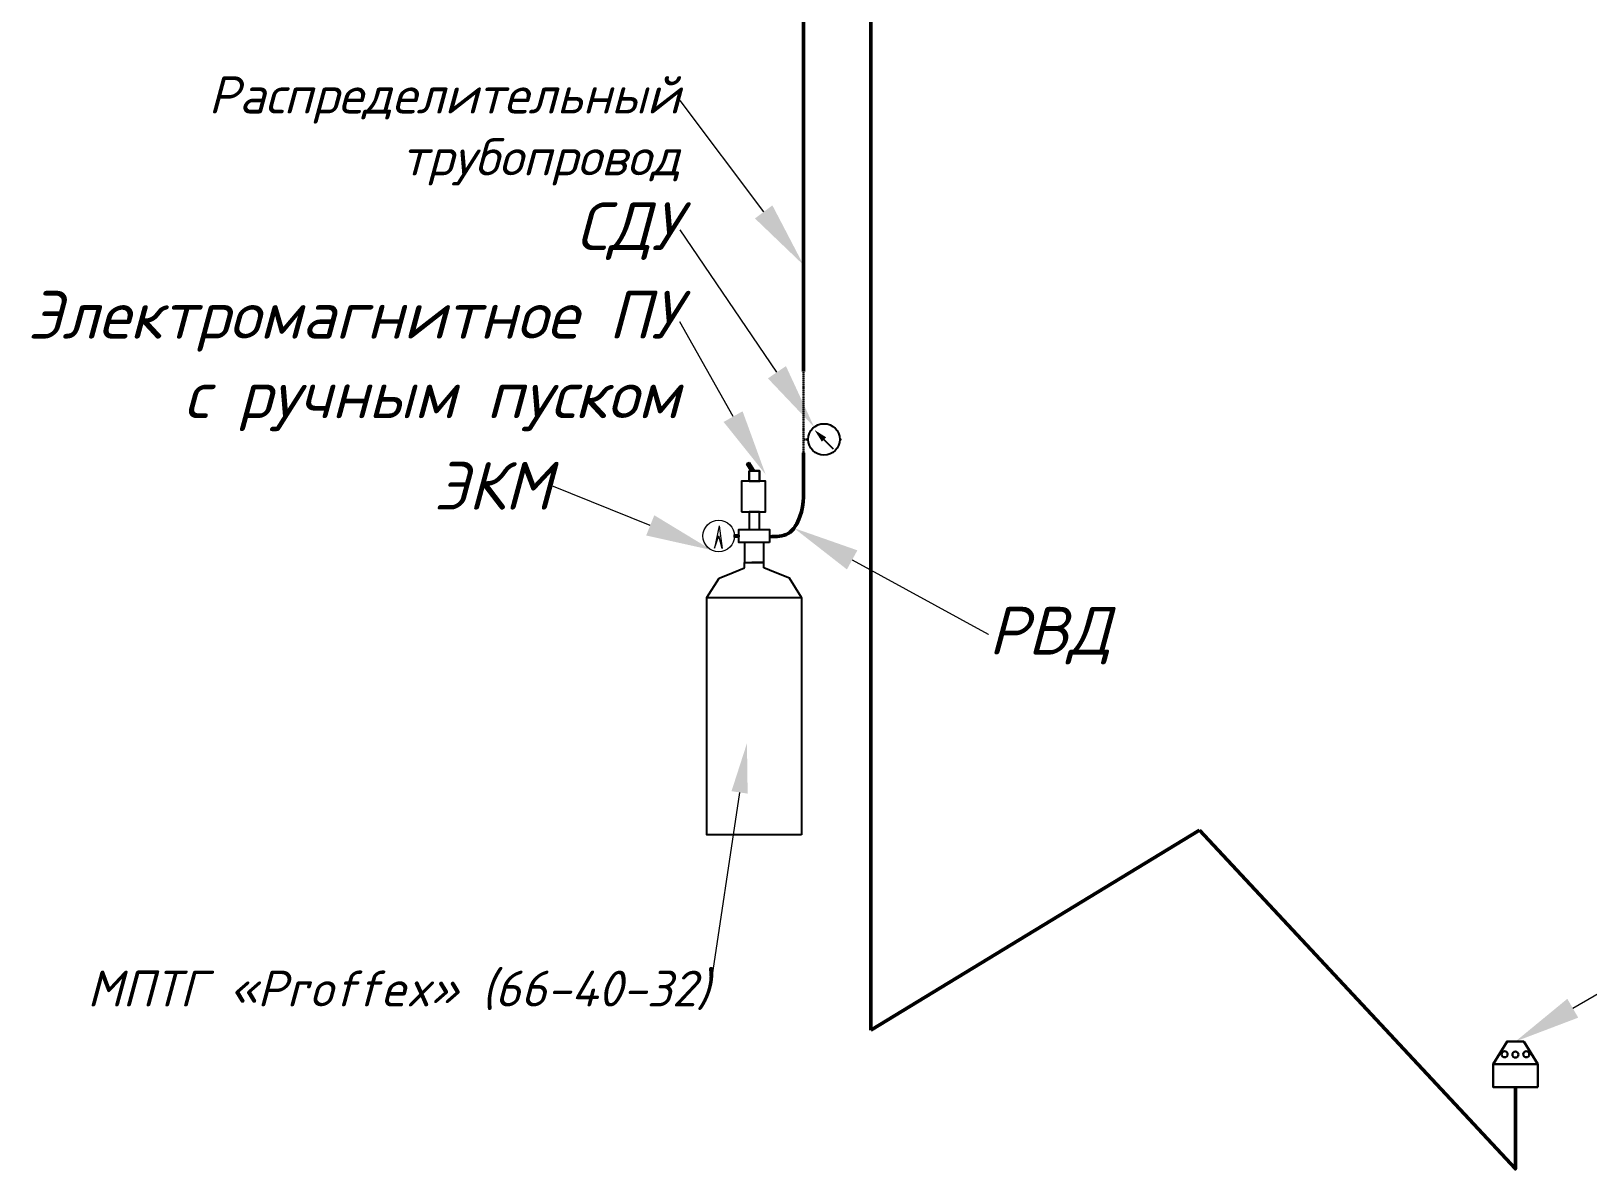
# Model space of a CAD drawing. Header units: millimetres. Extents: x 30169 to 203393, y 1026 to 13462.
# Drawn here: x 66800 to 70910, y 4079 to 7083 of the extents above; entities that cross this region are included whole.
import ezdxf
from ezdxf import colors
from ezdxf.entities.mleader import LeaderData, LeaderLine
from ezdxf.math import Vec2, Vec3

# ---------------------------------------------------------------- set-up
doc = ezdxf.new("R2010")
doc.units = ezdxf.units.MM
doc.linetypes.add('CONTINUA', pattern=[0])
doc.linetypes.add('штриховая', pattern=[0.75, 0.5, -0.25])
doc.layers.add('АГПТ', color=7, linetype='Continuous')
doc.styles.get("Standard").update_dxf_attribs({"font": 'arial.ttf'})
doc.styles.add('Архитектурный', font='isocpeui.ttf')

# ---------------------------------------------------------------- blocks, each defined once
blk = doc.blocks.new('насадок')
at = {"layer": 'АГПТ', "color": 5, "linetype": 'ByBlock', "lineweight": 30}
for points in [[(4552758.7, 918816.9), (4552927.1, 918816.9), (4552927.1, 918731.1), (4552758.7, 918731.1)], [(4552811.6, 918645.3), (4552874.2, 918645.3), (4552927.1, 918731.1), (4552758.7, 918731.1)]]:
    blk.add_lwpolyline(points, close=True, dxfattribs=at)
for centre in [(4552801.9, 918693.4), (4552842.9, 918694.7), (4552883.9, 918693.4)]:
    blk.add_circle(centre, 11.4, dxfattribs=at)

msp = doc.modelspace()

# ---------------------------------------------------------------- hatches: boundary and pattern name
h = msp.add_hatch(color=6)
h.dxf.hatch_style = 1
h.paths.add_polyline_path([(68898.9, 6010.7), (68887.6, 5999.4), (68868.3, 6029.9)])

# ---------------------------------------------------------------- linework, layer by layer
at = {"color": 1, "ltscale": 100}
for p, q in [((68683.6, 5666), (68683.6, 5680.4)), ((68683.6, 5680.4), (68715.8, 5680.4)), ((68734.5, 5680.4), (68702.4, 5680.4)), ((68734.5, 5666), (68734.5, 5680.4)), ((68584.4, 5587.7), (68616.4, 5638.4)), ((68616.4, 5638.4), (68653.8, 5653.7)), ((68653.8, 5653.7), (68683.6, 5666)), ((68764.4, 5653.7), (68734.5, 5666)), ((68801.8, 5638.4), (68764.4, 5653.7)), ((68833.8, 5587.7), (68801.8, 5638.4))]:
    msp.add_line(p, q, dxfattribs=at)
at = {"color": 244, "linetype": 'штриховая', "lineweight": 30, "true_color": 0x991b1e}
msp.add_lwpolyline([(68839.1, 5969.4), (68839.1, 6184.7)], dxfattribs=at)
at = {"color": 6}
msp.add_lwpolyline([(68918.4, 5978.9), (68892.7, 6004.5)], dxfattribs=at)
at = {"color": 1, "ltscale": 100}
for points in [[(68675.1, 5813.8), (68739.1, 5813.8), (68739.1, 5894.4), (68675.1, 5894.4)], [(68695.8, 5767.1), (68723.1, 5767.1), (68723.1, 5813.8), (68695.8, 5813.8)], [(68749.8, 5733.1), (68668.4, 5733.1), (68668.4, 5767.1), (68749.8, 5767.1)], [(68683.6, 5680.4), (68734.5, 5680.4), (68734.5, 5733.1), (68683.6, 5733.1)], [(68833.8, 4960.9), (68584.4, 4960.9), (68584.4, 5587.7), (68833.8, 5587.7)]]:
    msp.add_lwpolyline(points, close=True, dxfattribs=at)
at = {"color": 42, "lineweight": 20}
for points in [[(68616.1, 5776.5), (68604.4, 5717.6), (68615.4, 5750.1)], [(68616.1, 5776.5), (68624.5, 5717), (68615.4, 5750.1)]]:
    msp.add_lwpolyline(points, dxfattribs=at)
at = {"color": 6, "ltscale": 100}
msp.add_circle((68893.2, 6005), 41.6, dxfattribs=at)
at = {"color": 42, "lineweight": 20}
msp.add_circle((68615.4, 5750.1), 41.6, dxfattribs=at)
at = {"color": 1, "lineweight": 50}
msp.add_open_spline([(68749.8, 5748.2), (68767.5, 5748.5), (68804.6, 5749.2), (68842.4, 5817.6), (68838.6, 5891.5), (68839, 5947.7), (68839.1, 5969.4)], degree=3, knots=[0, 0, 0, 0, 49.94257, 103.994143, 207.345698, 272.489153, 272.489153, 272.489153, 272.489153], dxfattribs=at)
at = {"layer": 'АГПТ', "color": 244, "lineweight": 50, "true_color": 0x991b1e}
for points in [[(68839.1, 6184.7), (68839.1, 8905.1), (69163.4, 9102.4), (70031.2, 9630.5), (70865.7, 8736), (70865.7, 8558.8)], [(69016.6, 8857.9), (69016.6, 4445.8)], [(69016.6, 4445.8), (69884.5, 4973.9)], [(69884.5, 4973.9), (70719, 4079.4), (70719, 4295.5)]]:
    msp.add_lwpolyline(points, dxfattribs=at)
at = {"layer": 'АГПТ', "color": 1, "linetype": 'штриховая', "lineweight": 30}
msp.add_lwpolyline([(68851.6, 6005), (68839.1, 6005)], dxfattribs=at)
at = {"layer": 'АГПТ', "color": 251, "linetype": 'ByBlock', "lineweight": 5}
msp.add_lwpolyline([(68934.8, 6005), (68939.5, 6005), (68939.5, 6005), (68934.8, 6005)], close=True, dxfattribs=at)
at = {"layer": 'АГПТ', "color": 5, "linetype": 'ByBlock', "lineweight": 30}
msp.add_lwpolyline([(68708.8, 5921.9), (68695.4, 5943.6), (68689.9, 5940.3), (68701.3, 5921.9)], dxfattribs=at)
msp.add_lwpolyline([(68695.8, 5894.4), (68723.1, 5894.4), (68723.1, 5921.9), (68695.8, 5921.9)], close=True, dxfattribs=at)
at = {"layer": 'АГПТ', "color": 251, "linetype": 'ByBlock', "lineweight": 30}
msp.add_lwpolyline([(68668.4, 5752.5), (68657, 5752.5), (68657, 5747.6), (68668.4, 5747.6)], close=True, dxfattribs=at)

# ---------------------------------------------------------------- block references
at = {"layer": 'АГПТ', "color": 251, "linetype": 'ByBlock', "lineweight": 5, "xscale": 0.7, "yscale": 0.7, "zscale": 0.7, "rotation": 180}
msp.add_blockref('насадок', (3257709, 647467.3), dxfattribs=at)

# ---------------------------------------------------------------- leaders
at = {"layer": 'АГПТ', "color": 0, "linetype": 'Continuous', "lineweight": 15}
ml = msp.add_multileader_mtext('Standard', dxfattribs=at)
ml.set_content('{\\fISOCPEUR|b0|i1|c204|p34;Распределительный \\Pтрубопровод}')
ml.set_leader_properties(color=256, linetype='CONTINUA', lineweight=15)
ml.build(insert=Vec2(0, 0))
ml.multileader.update_dxf_attribs({"dogleg_length": 0.36, "arrow_head_size": 175})
ctx = ml.context
ctx.base_point, ctx.char_height, ctx.arrow_head_size, ctx.landing_gap_size, ctx.plane_origin = Vec3(67269.7, 6899.7), 98, 175, 0.063, Vec3(70694.9, 2452.9)
ctx.text_align_type = 2
notes = []
notes.append((ctx, [(0, (1, 1, 0), (68513.5, 6899.7), (-1, 0), 0.252, [(0, [(68839.1, 6465.6)], 0, [])])]))
ctx.mtext.insert, ctx.mtext.alignment, ctx.mtext.flow_direction = Vec3(68513.2, 6963.4), 3, 5
ml = msp.add_multileader_mtext('Standard', dxfattribs=at)
ml.set_content('{\\fISOCPEUR|b0|i1|c204|p34;СДУ}')
ml.set_leader_properties(color=256, linetype='CONTINUA', lineweight=15)
ml.build(insert=Vec2(0, 0))
ml.multileader.update_dxf_attribs({"dogleg_length": 0.36, "arrow_head_size": 175})
ctx = ml.context
ctx.base_point, ctx.char_height, ctx.arrow_head_size, ctx.landing_gap_size, ctx.plane_origin = Vec3(68202.2, 6558.4), 126, 175, 0.063, Vec3(70694.9, 2003.5)
ctx.text_align_type = 2
notes.append((ctx, [(0, (1, 1, 0), (68513.5, 6558.4), (-1, 0), 0.252, [(0, [(68867.4, 6037.6)], 0, [])])]))
ctx.mtext.insert, ctx.mtext.alignment, ctx.mtext.flow_direction = Vec3(68513.2, 6630.8), 3, 5
ml = msp.add_multileader_mtext('Standard', dxfattribs=at)
ml.set_content('{\\fISOCPEUR|b0|i1|c204|p34;Электромагнитное ПУ\\P с ручным пуском}')
ml.set_leader_properties(color=256, linetype='CONTINUA', lineweight=15)
ml.build(insert=Vec2(0, 0))
ml.multileader.update_dxf_attribs({"dogleg_length": 0.36, "arrow_head_size": 175})
ctx = ml.context
ctx.base_point, ctx.char_height, ctx.arrow_head_size, ctx.landing_gap_size, ctx.plane_origin = Vec3(66669, 6315.2), 126, 175, 0.063, Vec3(71927.4, 2008.2)
ctx.text_align_type = 2
notes.append((ctx, [(0, (1, 1, 0), (68512.7, 6315.2), (-1, 0), 0.252, [(0, [(68739.1, 5912.7)], 0, [])])]))
ctx.mtext.insert, ctx.mtext.alignment, ctx.mtext.flow_direction = Vec3(68512.4, 6397.1), 3, 5
ml = msp.add_multileader_mtext('Standard', dxfattribs=at)
ml.set_content('ЭКМ', style='Архитектурный')
ml.set_leader_properties(color=256, linetype='CONTINUA', lineweight=15)
ml.build(insert=Vec2(0, 0))
ml.multileader.update_dxf_attribs({"dogleg_length": 0.36, "arrow_head_size": 175})
ctx = ml.context
ctx.base_point, ctx.char_height, ctx.arrow_head_size, ctx.landing_gap_size, ctx.plane_origin = Vec3(67844.2, 5882.8), 126, 175, 0.063, Vec3(70329.3, 1585.3)
ctx.text_align_type = 2
notes.append((ctx, [(0, (1, 1, 0), (68174.4, 5882.8), (-1, 0), 0.252, [(0, [(68596.9, 5712.8)], 0, [])])]))
ctx.mtext.insert, ctx.mtext.alignment, ctx.mtext.flow_direction = Vec3(68174.1, 5945.8), 3, 5
ml = msp.add_multileader_mtext('Standard', dxfattribs=at)
ml.set_content('{\\fISOCPEUR|b0|i1|c204|p34;РВД}')
ml.set_leader_properties(color=256, linetype='CONTINUA', lineweight=15)
ml.build(insert=Vec2(0, 0))
ml.multileader.update_dxf_attribs({"dogleg_length": 0.36, "arrow_head_size": 175})
ctx = ml.context
ctx.base_point, ctx.char_height, ctx.arrow_head_size, ctx.landing_gap_size, ctx.plane_origin = Vec3(69327.4, 5490.7), 126, 175, 0.063, Vec3(71927.6, 988.2)
notes.append((ctx, [(1, (1, 1, 0), (69327.2, 5490.7), (1, 0), 0.252, [(0, [(68814.1, 5770.9)], 0, [])])]))
ctx.mtext.insert, ctx.mtext.flow_direction = Vec3(69327.5, 5563.1), 5
ml = msp.add_multileader_mtext('Standard', dxfattribs=at)
ml.set_content('{\\fISOCPEUR|b0|i1|c204|p34;МПТГ «Proffex» (66-40-32)}')
ml.set_leader_properties(color=256, linetype='CONTINUA', lineweight=15)
ml.build(insert=Vec2(0, 0))
ml.multileader.update_dxf_attribs({"dogleg_length": 0.36, "arrow_head_size": 131.2})
ctx = ml.context
ctx.base_point, ctx.char_height, ctx.arrow_head_size, ctx.landing_gap_size, ctx.plane_origin = Vec3(67615.5, 4550.6), 94.5, 131.2, 0.0473, Vec3(71114.3, 2410.2)
ctx.text_align_type = 2
notes.append((ctx, [(0, (1, 1, 0), (68591.9, 4550.6), (-1, 0), 0.252, [(0, [(68689.9, 5202.9)], 0, [])])]))
ctx.mtext.insert, ctx.mtext.width, ctx.mtext.alignment, ctx.mtext.flow_direction = Vec3(68591.6, 4602.6), 1581.085, 3, 5
ml = msp.add_multileader_mtext('Standard', dxfattribs=at)
ml.set_content('Насадок \\Pраспылитель\\Pпод фальшь полом', style='Архитектурный')
ml.set_leader_properties(color=256, linetype='CONTINUA', lineweight=15)
ml.build(insert=Vec2(0, 0))
ml.multileader.update_dxf_attribs({"dogleg_length": 0.36, "arrow_head_size": 175})
ctx = ml.context
ctx.base_point, ctx.char_height, ctx.arrow_head_size, ctx.landing_gap_size, ctx.plane_origin = Vec3(71039.6, 4601.4), 98, 175, 0.063, Vec3(72451.4, 288)
notes.append((ctx, [(1, (1, 1, 0), (71039.3, 4601.4), (1, 0), 0.252, [(0, [(70719, 4415.6)], 0, [])])]))
ctx.mtext.insert, ctx.mtext.width, ctx.mtext.flow_direction = Vec3(71039.6, 4665.1), 1432.124, 5
for ctx, leaders in notes:
    for number, flags, end, landing, length, lines in leaders:
        leader = LeaderData()
        leader.index, (leader.has_last_leader_line, leader.has_dogleg_vector, leader.attachment_direction) = number, flags
        leader.last_leader_point, leader.dogleg_vector, leader.dogleg_length = Vec3(end), Vec3(landing), length
        for number, points, colour, breaks in lines:
            line = LeaderLine()
            line.index, line.vertices, line.color, line.breaks = number, Vec3.list(points), colors.encode_raw_color(colour), breaks
            leader.lines.append(line)
        ctx.leaders.append(leader)

doc.saveas('drawing.dxf')
